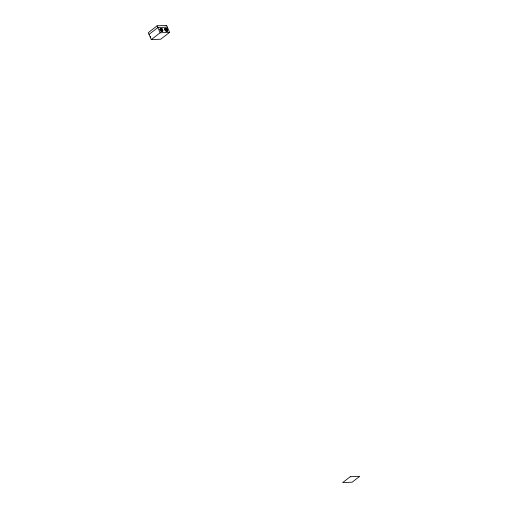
<?xml version="1.0" encoding="UTF-8"?>
<svg xmlns="http://www.w3.org/2000/svg" width="508" height="508" viewBox="0 0 508 508"><rect width="100%" height="100%" fill="white"/><g stroke="black" fill="none" stroke-linecap="round" stroke-linejoin="round"><path stroke-width="0.76" d="M162.16 29.997L161.703 29.293L162.23 29.94M161.703 29.254C161.201 30.797 163.259 29.235 161.633 29.312M166.44 29.089C167.551 30.143 165.525 28.785 166.967 29.737M157.112 25.813L148.279 32.652L151.295 39.618L160.763 39.205L169.596 32.366L166.58 25.4L157.112 25.813L160.128 32.785L169.596 32.366M149.035 34.392L157.867 27.559L167.335 27.14M166.116 25.762L166.58 25.4M151.295 39.618L160.128 32.785M166.313 29.146L166.903 29.166L166.84 29.832M150.622 37.173A1.441 0.87 52.3 0 1 150.514 36.843M150.546 37.084A1.746 1.054 52.3 0 1 150.412 36.684M167.411 30.201A1.746 1.054 52.3 0 1 165.843 31.058A1.746 1.054 52.3 0 1 164.998 28.499A1.746 1.054 52.3 0 1 167.284 29.807M166.364 28.804A1.118 0.673 52.3 0 1 167.157 30.385A1.118 0.673 52.3 0 1 165.786 30.029A1.118 0.673 52.3 0 1 165.932 28.689M166.903 29.369A0.762 0.457 52.3 0 1 166.675 30.226A0.762 0.457 52.3 0 1 165.887 29.204A0.762 0.457 52.3 0 1 166.783 29.21M162.319 29.921A0.762 0.457 52.3 0 1 161.633 30.296A0.762 0.457 52.3 0 1 161.258 29.178A0.762 0.457 52.3 0 1 162.262 29.75M350.253 476.739L342.678 482.6L352.152 482.187L359.721 476.326L350.253 476.739M165.265 29.381A1.441 0.87 52.3 0 0 167.132 30.867A1.441 0.87 52.3 0 0 166.656 28.74A1.441 0.87 52.3 0 0 165.265 29.381M165.138 29.477A1.441 0.87 52.3 0 0 167.005 30.963A1.441 0.87 52.3 0 0 166.529 28.842A1.441 0.87 52.3 0 0 165.138 29.477M165.64 29.343A1.118 0.673 52.3 0 0 167.081 30.493A1.118 0.673 52.3 0 0 166.713 28.854A1.118 0.673 52.3 0 0 165.64 29.343M164.91 29.413A1.746 1.054 52.3 0 0 167.17 31.217A1.746 1.054 52.3 0 0 166.599 28.645A1.746 1.054 52.3 0 0 164.91 29.413M166.027 29.318A0.762 0.457 52.3 0 0 167.018 30.105A0.762 0.457 52.3 0 0 166.764 28.981A0.762 0.457 52.3 0 0 166.027 29.318M160.528 29.585A1.441 0.87 52.3 0 0 162.395 31.077A1.441 0.87 52.3 0 0 161.925 28.95A1.441 0.87 52.3 0 0 160.528 29.585M160.052 29.724A1.746 1.054 52.3 0 0 162.306 31.521A1.746 1.054 52.3 0 0 161.734 28.95A1.746 1.054 52.3 0 0 160.052 29.724M160.776 29.648A1.118 0.673 52.3 0 0 162.217 30.797A1.118 0.673 52.3 0 0 161.855 29.159A1.118 0.673 52.3 0 0 160.776 29.648M160.401 29.686A1.441 0.87 52.3 0 0 162.268 31.172A1.441 0.87 52.3 0 0 161.798 29.045A1.441 0.87 52.3 0 0 160.401 29.686M160.903 29.553A1.118 0.673 52.3 0 0 162.344 30.702A1.118 0.673 52.3 0 0 161.976 29.064A1.118 0.673 52.3 0 0 160.903 29.553M160.172 29.623A1.746 1.054 52.3 0 0 162.433 31.426A1.746 1.054 52.3 0 0 161.862 28.854A1.746 1.054 52.3 0 0 160.172 29.623M161.29 29.527A0.762 0.457 52.3 0 0 162.281 30.315A0.762 0.457 52.3 0 0 162.033 29.185A0.762 0.457 52.3 0 0 161.29 29.527"/></g></svg>
